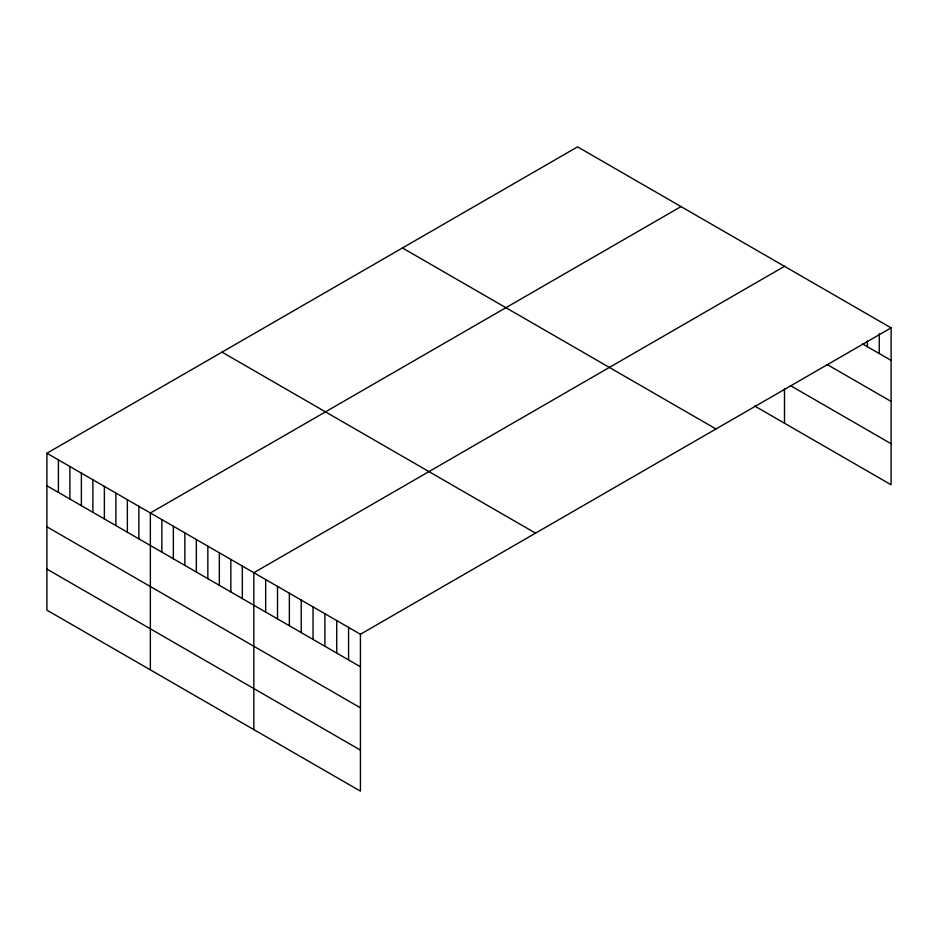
<?xml version="1.0" encoding="UTF-8"?>
<svg xmlns="http://www.w3.org/2000/svg" width="938" height="938" viewBox="0 0 938 938"><rect width="100%" height="100%" fill="white"/><g stroke="black" fill="none" stroke-linecap="round" stroke-linejoin="round"><path stroke-width="1.41" d="M46.9 453.23L360.426 634.252L360.426 791.144L46.9 610.134L46.9 453.23L577.574 146.856L891.1 327.866L891.1 484.77L754.609 405.966M681.035 206.583L150.361 512.969L150.361 669.861M784.496 266.322L253.835 572.708L253.835 729.6M360.426 634.252L891.1 327.866M862.679 343.976L891.1 360.391M827.14 364.507L891.1 401.429M790.417 385.6L891.1 443.721M402.449 247.96L715.975 428.971M222.025 352.125L535.551 533.147M46.9 485.755L360.426 666.766M46.9 526.793L360.426 707.815M46.9 569.085L360.426 750.107M879.258 333.752L879.258 353.544M867.416 341.057L867.416 346.708M784.496 389.012L784.496 423.226M348.584 627.405L348.584 659.93M336.742 620.569L336.742 653.094M324.9 613.733L324.9 646.247M313.058 606.898L313.058 639.411M301.204 600.05L301.204 632.575M289.361 593.215L289.361 625.74M277.519 586.379L277.519 618.892M265.677 579.543L265.677 612.057M242.332 566.06L242.332 598.585M230.842 559.423L230.842 591.948M219.34 552.787L219.34 585.312M207.849 546.151L207.849 578.676M196.347 539.514L196.347 572.039M184.856 532.878L184.856 565.391M173.354 526.241L173.354 558.755M161.864 519.605L161.864 552.119M138.871 506.332L138.871 538.846M127.369 499.696L127.369 532.209M115.878 493.06L115.878 525.573M104.376 486.423L104.376 518.937M92.885 479.775L92.885 512.3M81.383 473.139L81.383 505.664M69.893 466.503L69.893 499.028M58.391 459.866L58.391 492.391"/></g></svg>
